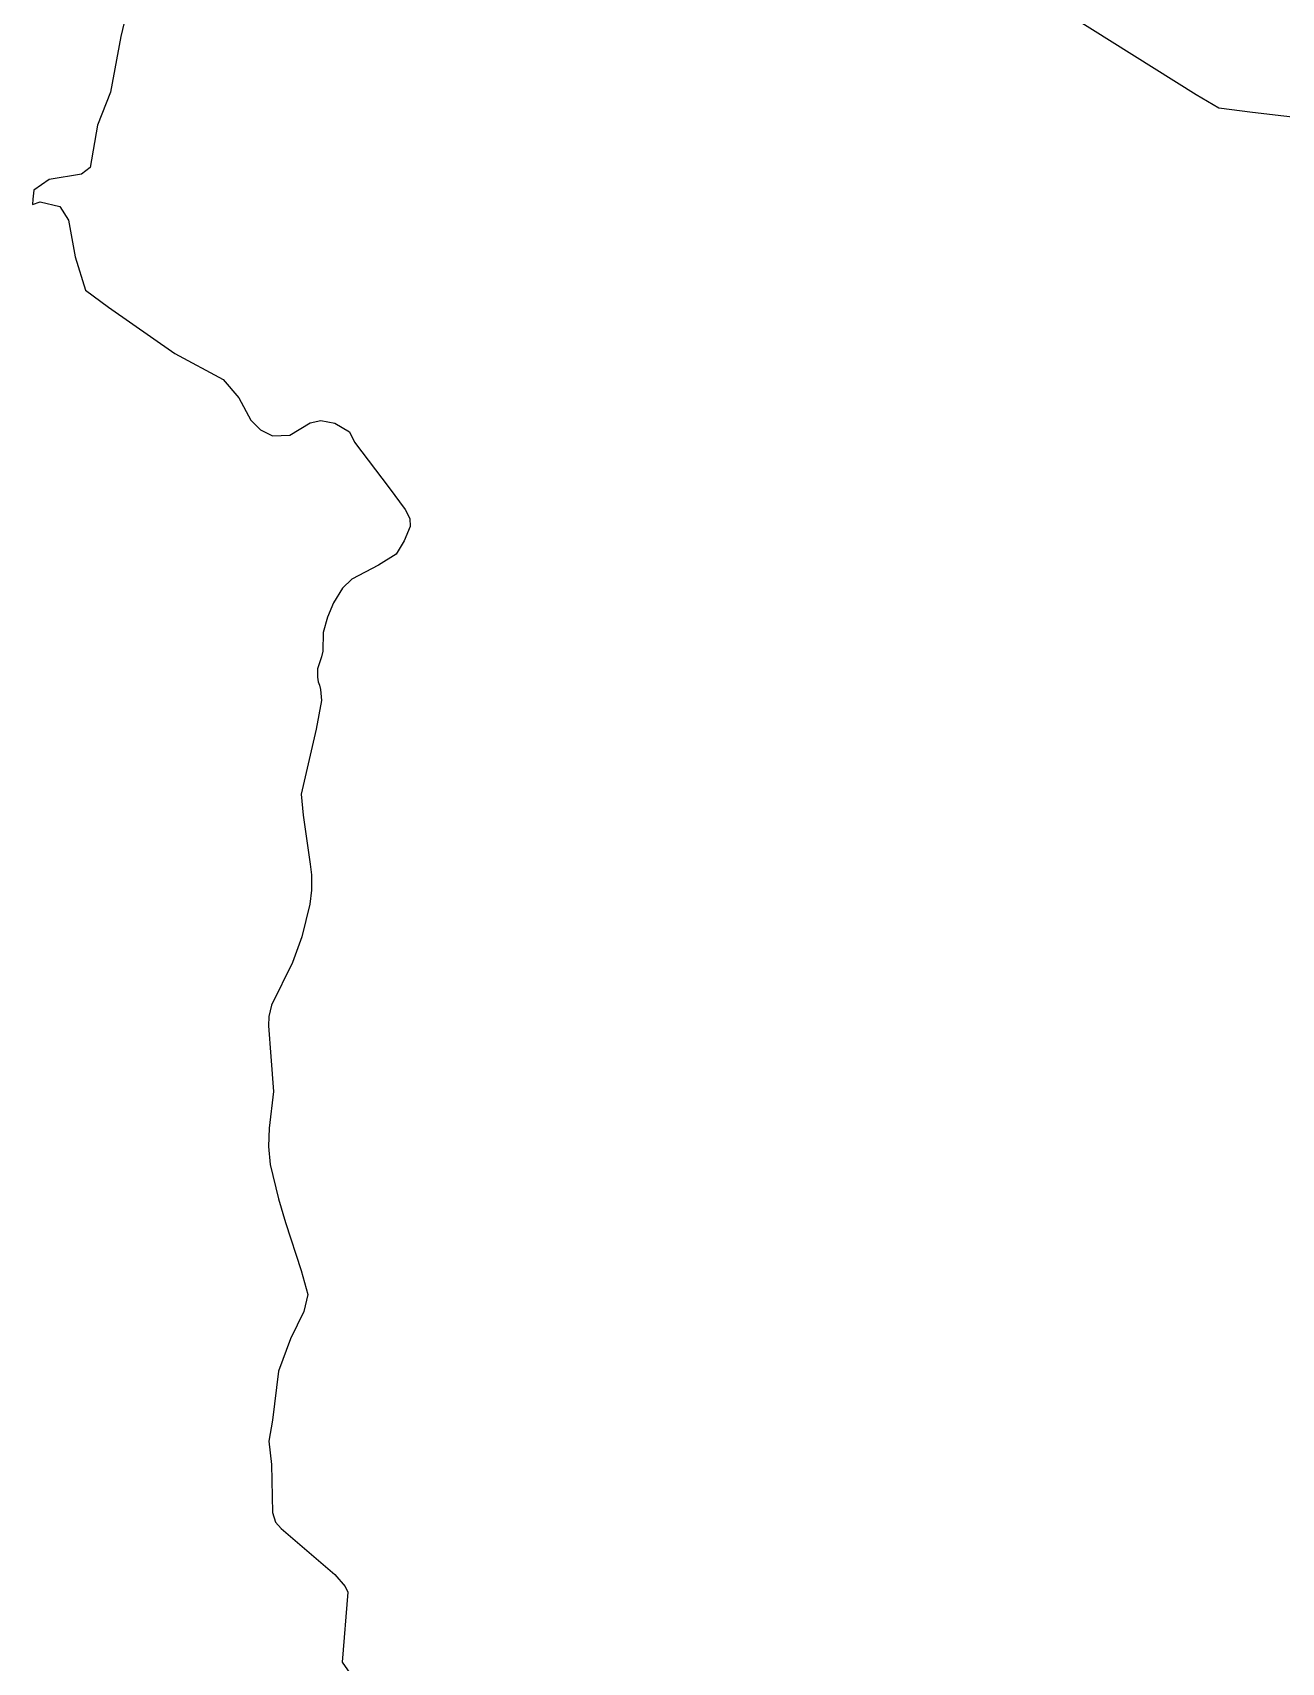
# Model space of a CAD drawing. Extents: x 1206804 to 1210977, y 6152742 to 6157901.
# Drawn here: x 1207107 to 1208021, y 6155517 to 6156709 of the extents above; entities that cross this region are included whole.
import ezdxf

# ---------------------------------------------------------------- set-up
doc = ezdxf.new("R2010")
doc.units = 0
doc.linetypes.add('CONTINU', pattern=[0])
doc.layers.add('1SECTION', color=7, linetype='CONTINU')

msp = doc.modelspace()

# ---------------------------------------------------------------- linework, layer by layer
at = {"layer": '1SECTION'}
for points in [[(1207178.23, 6156732.74), (1207171.91, 6156706.23), (1207164.17, 6156665.34), (1207154.71, 6156641.34), (1207149.41, 6156610.3), (1207143.03, 6156605.48), (1207119.37, 6156601.67), (1207108.21, 6156593.76), (1207107.46, 6156587.14), (1207107.24, 6156583.24), (1207112.75, 6156585.25), (1207127.25, 6156581.89), (1207133.59, 6156571.9), (1207138.33, 6156545.09), (1207146.05, 6156520.63), (1207162.73, 6156508.23), (1207211.41, 6156474.19), (1207246.67, 6156455.32), (1207258.19, 6156441.95), (1207267, 6156425.65), (1207273.99, 6156418.45), (1207282.69, 6156414.06), (1207295.39, 6156414.69), (1207310.31, 6156423.51), (1207318.16, 6156425.3), (1207328.34, 6156423.44), (1207339.12, 6156417.03), (1207342.78, 6156409.38), (1207368, 6156375.99), (1207379.91, 6156360.3), (1207383.16, 6156353.73), (1207383.54, 6156347.85), (1207378.99, 6156337.34), (1207373.19, 6156327.59), (1207360.26, 6156319.46), (1207340.72, 6156309.36), (1207333.84, 6156302.74), (1207327.34, 6156292.05), (1207322.86, 6156281.52), (1207319.83, 6156270.28), (1207319.46, 6156256.59), (1207318.58, 6156252.39), (1207315.63, 6156243.79), (1207315.72, 6156237.61), (1207316.22, 6156234.28), (1207317.11, 6156231.78), (1207317.77, 6156228.49), (1207318.6, 6156220.46), (1207314.66, 6156199.5), (1207303.73, 6156151.95), (1207305.21, 6156136.57), (1207310.39, 6156100.77), (1207311.22, 6156093.06), (1207311.19, 6156081.88), (1207310.03, 6156071.59), (1207304.23, 6156047.57), (1207297.46, 6156028.81), (1207281.92, 6155997.71), (1207280.03, 6155989.31), (1207279.78, 6155982.5), (1207281.49, 6155960.14), (1207283.57, 6155934.56), (1207280.28, 6155907.65), (1207279.76, 6155894.23), (1207281.04, 6155881.23), (1207287.13, 6155856.09), (1207292.19, 6155838.69), (1207303.78, 6155803.68), (1207308.64, 6155786.17), (1207305.64, 6155773.76), (1207295.96, 6155753.66), (1207287.09, 6155730.06), (1207282.82, 6155694.13), (1207279.98, 6155678.75), (1207282.04, 6155661.76), (1207282.72, 6155626.58), (1207284.96, 6155619.45), (1207289.06, 6155615), (1207328.3, 6155581.22), (1207335.85, 6155572.51), (1207337.96, 6155568.31), (1207333.83, 6155517.1), (1207345.04, 6155500.97)], [(1208068.44, 6156642.61), (1207999.62, 6156650.53), (1207975.07, 6156653.73), (1207958.46, 6156663.44), (1207866.33, 6156721.23)]]:
    msp.add_lwpolyline(points, dxfattribs=at)

doc.saveas('drawing.dxf')
